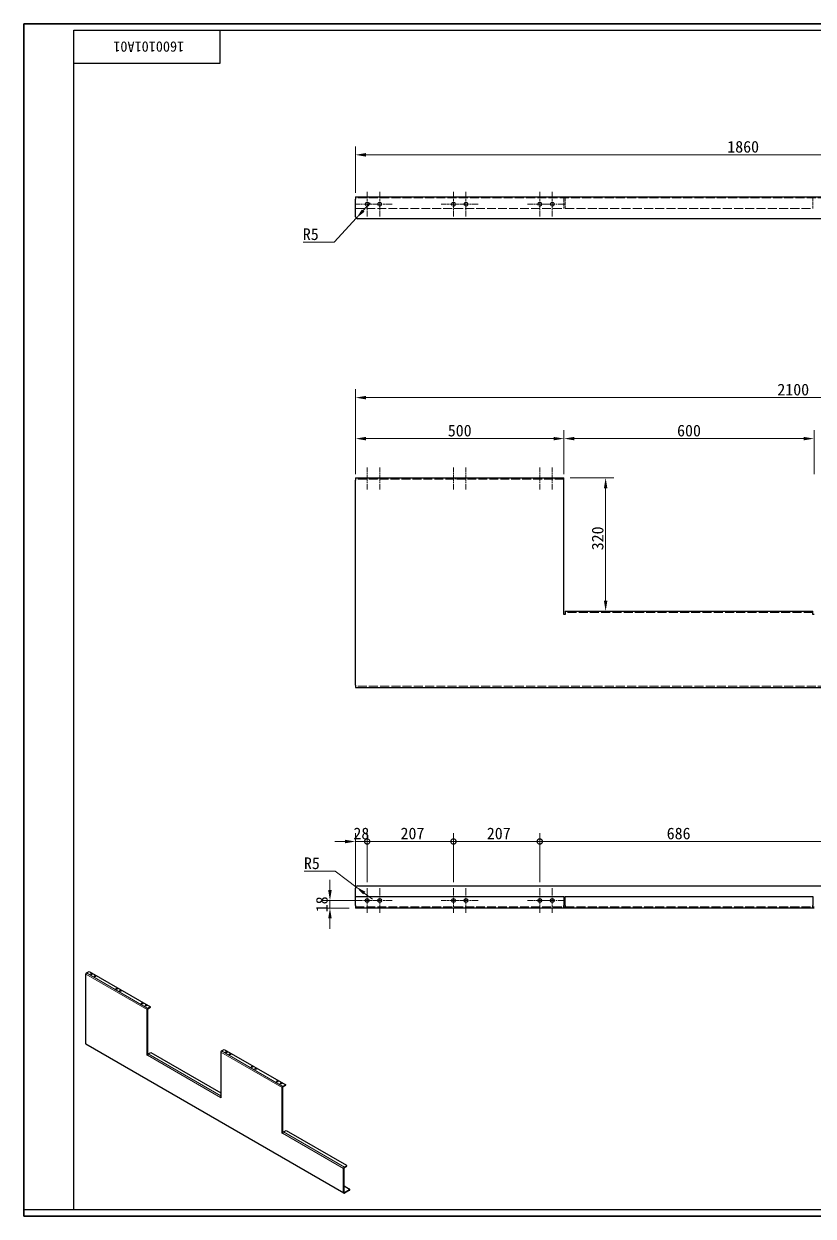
# Model space of a CAD drawing. Header units: millimetres. Extents: x 60 to 4145, y 55 to 2915.
# Drawn here: x 60 to 1953, y 55 to 2915 of the extents above; entities that cross this region are included whole.
import ezdxf

# ---------------------------------------------------------------- set-up
doc = ezdxf.new("R2010")
doc.units = ezdxf.units.MM
doc.header["$LTSCALE"] = 10
doc.linetypes.add('CHAIN', pattern=[0.3543, 0.2362, -0.0295, 0.0591, -0.0295])
doc.linetypes.add('DASHED', pattern=[0.2067, 0.1654, -0.0413])
for name, color, linetype, lineweight, true_color in [('中心标记 (ISO)', 1, 'CHAIN', 18, 0xff0000), ('中心线 (ISO)', 1, 'CHAIN', 18, 0xff0000), ('尺寸 (ISO)', 7, 'Continuous', 18, 0x008000), ('隐藏 (ISO)', 5, 'DASHED', 18, 0x0000ff)]:
    doc.layers.add(name, color=color, linetype=linetype, lineweight=lineweight, true_color=true_color)
for name, color, linetype, lineweight in [('可见 (ISO)', 7, 'Continuous', 25), ('可见窄的 (ISO)', 7, 'Continuous', 18), ('图框 (ISO)', 7, 'Continuous', 35)]:
    doc.layers.add(name, color=color, linetype=linetype, lineweight=lineweight)
doc.styles.add('文本样式74', font='SimSun.ttf')
doc.styles.add('最新国标', font='simfang.ttf')
doc.dimstyles.new('默认 (GB)', dxfattribs={"dimscale": 10, "dimtxt": 2.8, "dimasz": 2.5, "dimexe": 2, "dimexo": 1.5, "dimgap": 0.5, "dimtad": 1, "dimtoh": 1, "dimdsep": 46, "dimtxsty": '最新国标', "dimcen": 0.09, "dimdle": 10, "dimclrd": 256, "dimclre": 256, "dimclrt": 256, "dimaunit": 1, "dimadec": 3, "dimazin": 2, "dimtfac": 0.535714, "dimtdec": 3, "dimtmove": 0, "dimatfit": 3, "dimfxl": 0, "dimtolj": 1, "dimlwd": -1, "dimlwe": -1, "dimarcsym": 0})

# ---------------------------------------------------------------- blocks, each defined once
blk = doc.blocks.new('图框 最新国标')
at = {"layer": '图框 (ISO)'}
for p, q in [((6, 7), (6, 291.5)), ((6, 291.5), (414.5, 291.5)), ((6, 7), (6, 5.5)), ((6, 7), (6, 5.5)), ((414.5, 5.5), (6, 5.5))]:
    blk.add_line(p, q, dxfattribs=at)
at = {"layer": '图框 (ISO)', "color": 7, "linetype": 'Continuous', "lineweight": 25}
for p, q in [((18, 290), (413, 290)), ((18, 7), (18, 290)), ((18, 290), (413, 290)), ((53, 290), (53, 282)), ((53, 282), (18, 282)), ((413, 7), (6, 7)), ((413, 7), (18, 7))]:
    blk.add_line(p, q, dxfattribs=at)
at = {"layer": '图框 (ISO)', "style": '文本样式74'}
blk.add_attdef('零件代号_001', (44.46, 287.25), '', height=2.5, rotation=180, dxfattribs=at)
blk = doc.blocks.new('*D5')
at = {"layer": 'Defpoints', "color": 0, "transparency": 16777216}
for p in [(1355.6, 1920.1), (855.6, 1820.1), (1355.6, 1820.1)]:
    blk.add_point(p, dxfattribs=at)
at = {"layer": '尺寸 (ISO)', "color": 116, "true_color": 0x00803f, "transparency": 16777216}
for p, q in [((855.6, 1835.1), (855.6, 1940.1)), ((880.6, 1920.1), (1330.6, 1920.1)), ((1355.6, 1835.1), (1355.6, 1940.1))]:
    blk.add_line(p, q, dxfattribs=at)
for points in [[(880.6, 1924.2), (880.6, 1915.9), (855.6, 1920.1)], [(1330.6, 1924.2), (1330.6, 1915.9), (1355.6, 1920.1)]]:
    blk.add_solid(points, dxfattribs=at)
at = {"layer": '尺寸 (ISO)', "transparency": 16777216, "insert": (1105.6, 1939.2), "char_height": 28, "attachment_point": 5, "style": '最新国标'}
blk.add_mtext('\\A1;500', dxfattribs=at)
blk = doc.blocks.new('*D6')
at = {"layer": 'Defpoints', "color": 0, "transparency": 16777216}
for p in [(1955.6, 1920.1), (1355.6, 1820.1), (1955.6, 1820.1)]:
    blk.add_point(p, dxfattribs=at)
at = {"layer": '尺寸 (ISO)', "color": 116, "true_color": 0x00803f, "transparency": 16777216}
for p, q in [((1355.6, 1835.1), (1355.6, 1940.1)), ((1380.6, 1920.1), (1930.6, 1920.1)), ((1955.6, 1835.1), (1955.6, 1940.1))]:
    blk.add_line(p, q, dxfattribs=at)
for points in [[(1380.6, 1924.2), (1380.6, 1915.9), (1355.6, 1920.1)], [(1930.6, 1924.2), (1930.6, 1915.9), (1955.6, 1920.1)]]:
    blk.add_solid(points, dxfattribs=at)
at = {"layer": '尺寸 (ISO)', "transparency": 16777216, "insert": (1655.6, 1939.2), "char_height": 28, "attachment_point": 5, "style": '最新国标'}
blk.add_mtext('\\A1;600', dxfattribs=at)
blk = doc.blocks.new('*D8')
at = {"layer": 'Defpoints', "color": 0, "transparency": 16777216}
for p in [(2955.6, 2018.4), (855.6, 1820.1), (2955.6, 1500.1)]:
    blk.add_point(p, dxfattribs=at)
at = {"layer": '尺寸 (ISO)', "color": 116, "true_color": 0x00803f, "transparency": 16777216}
for p, q in [((855.6, 1835.1), (855.6, 2038.4)), ((2955.6, 1515.1), (2955.6, 2038.4)), ((880.6, 2018.4), (2930.6, 2018.4))]:
    blk.add_line(p, q, dxfattribs=at)
for points in [[(880.6, 2022.5), (880.6, 2014.2), (855.6, 2018.4)], [(2930.6, 2022.5), (2930.6, 2014.2), (2955.6, 2018.4)]]:
    blk.add_solid(points, dxfattribs=at)
at = {"layer": '尺寸 (ISO)', "transparency": 16777216, "insert": (1905.6, 2037.5), "char_height": 28, "attachment_point": 5, "style": '最新国标'}
blk.add_mtext('\\A1;2100', dxfattribs=at)
blk = doc.blocks.new('*D9')
at = {"layer": 'Defpoints', "color": 0, "transparency": 16777216}
for p in [(1355.6, 1826.1), (1455.6, 1506.1), (1486.5, 1506.1)]:
    blk.add_point(p, dxfattribs=at)
at = {"layer": '尺寸 (ISO)', "color": 116, "true_color": 0x00803f, "transparency": 16777216}
for p, q in [((1370.6, 1826.1), (1475.6, 1826.1)), ((1455.6, 1801.1), (1455.6, 1531.1))]:
    blk.add_line(p, q, dxfattribs=at)
for points in [[(1451.5, 1801.1), (1459.8, 1801.1), (1455.6, 1826.1)], [(1451.5, 1531.1), (1459.8, 1531.1), (1455.6, 1506.1)]]:
    blk.add_solid(points, dxfattribs=at)
at = {"layer": '尺寸 (ISO)', "transparency": 16777216, "insert": (1436.5, 1680.8), "char_height": 28, "attachment_point": 5, "rotation": 90, "style": '最新国标'}
blk.add_mtext('\\A1;320', dxfattribs=at)
blk = doc.blocks.new('_DotSmall')
at = {"color": 0, "linetype": 'ByBlock', "const_width": 0.5}
blk.add_lwpolyline([(-0.0625, 0, 1), (0.0625, 0, 1)], format="xyb", close=True, dxfattribs=at)
blk = doc.blocks.new('*D16')
at = {"layer": 'Defpoints', "color": 0, "transparency": 16777216}
for p in [(2715.6, 2600.8), (855.6, 2494.4), (2715.6, 2502.9)]:
    blk.add_point(p, dxfattribs=at)
at = {"layer": '尺寸 (ISO)', "color": 116, "true_color": 0x00803f, "transparency": 16777216}
for p, q in [((855.6, 2509.4), (855.6, 2620.8)), ((2715.6, 2517.9), (2715.6, 2620.8)), ((880.6, 2600.8), (2715.6, 2600.8))]:
    blk.add_line(p, q, dxfattribs=at)
blk.add_solid([(880.6, 2605), (880.6, 2596.6), (855.6, 2600.8)], dxfattribs=at)
at = {"layer": '尺寸 (ISO)', "color": 116, "true_color": 0x00803f, "transparency": 16777216, "xscale": 25, "yscale": 25, "zscale": 25}
blk.add_blockref('_DotSmall', (2715.6, 2600.8), dxfattribs=at)
at = {"layer": '尺寸 (ISO)', "transparency": 16777216, "insert": (1785.5, 2620), "char_height": 28, "attachment_point": 5, "style": '最新国标'}
blk.add_mtext('\\A1;1860', dxfattribs=at)
blk = doc.blocks.new('*D19')
at = {"layer": 'Defpoints', "color": 0, "transparency": 16777216}
for p in [(883.6, 953.7), (883.6, 841.5), (855.6, 822)]:
    blk.add_point(p, dxfattribs=at)
at = {"layer": '尺寸 (ISO)', "color": 116, "true_color": 0x00803f, "transparency": 16777216}
for p, q in [((855.6, 837), (855.6, 973.7)), ((883.6, 856.5), (883.6, 973.7)), ((830.6, 953.7), (805.6, 953.7)), ((855.6, 953.7), (883.6, 953.7)), ((883.6, 953.7), (908.6, 953.7))]:
    blk.add_line(p, q, dxfattribs=at)
blk.add_solid([(830.6, 957.8), (830.6, 949.5), (855.6, 953.7)], dxfattribs=at)
at = {"layer": '尺寸 (ISO)', "color": 116, "true_color": 0x00803f, "transparency": 16777216, "xscale": 25, "yscale": 25, "zscale": 25, "rotation": 180}
blk.add_blockref('_DotSmall', (883.6, 953.7), dxfattribs=at)
at = {"layer": '尺寸 (ISO)', "transparency": 16777216, "insert": (869.6, 972.8), "char_height": 28, "attachment_point": 5, "style": '最新国标'}
blk.add_mtext('\\A1;28', dxfattribs=at)
blk = doc.blocks.new('*D20')
at = {"layer": 'Defpoints', "color": 0, "transparency": 16777216}
for p in [(1090.6, 953.7), (883.6, 841.5), (1090.6, 841.5)]:
    blk.add_point(p, dxfattribs=at)
at = {"layer": '尺寸 (ISO)', "color": 116, "true_color": 0x00803f, "transparency": 16777216}
for p, q in [((883.6, 856.5), (883.6, 973.7)), ((1090.6, 856.5), (1090.6, 973.7)), ((883.6, 953.7), (1090.6, 953.7))]:
    blk.add_line(p, q, dxfattribs=at)
at = {"layer": '尺寸 (ISO)', "color": 116, "true_color": 0x00803f, "transparency": 16777216, "xscale": 25, "yscale": 25, "zscale": 25, "rotation": 180}
blk.add_blockref('_DotSmall', (883.6, 953.7), dxfattribs=at)
at = {"layer": '尺寸 (ISO)', "color": 116, "true_color": 0x00803f, "transparency": 16777216, "xscale": 25, "yscale": 25, "zscale": 25}
blk.add_blockref('_DotSmall', (1090.6, 953.7), dxfattribs=at)
at = {"layer": '尺寸 (ISO)', "transparency": 16777216, "insert": (992.2, 972.8), "char_height": 28, "attachment_point": 5, "style": '最新国标'}
blk.add_mtext('\\A1;207', dxfattribs=at)
blk = doc.blocks.new('*D21')
at = {"layer": 'Defpoints', "color": 0, "transparency": 16777216}
for p in [(1297.6, 953.7), (1090.6, 841.5), (1297.6, 841.5)]:
    blk.add_point(p, dxfattribs=at)
at = {"layer": '尺寸 (ISO)', "color": 116, "true_color": 0x00803f, "transparency": 16777216}
for p, q in [((1090.6, 856.5), (1090.6, 973.7)), ((1297.6, 856.5), (1297.6, 973.7)), ((1090.6, 953.7), (1297.6, 953.7))]:
    blk.add_line(p, q, dxfattribs=at)
at = {"layer": '尺寸 (ISO)', "color": 116, "true_color": 0x00803f, "transparency": 16777216, "xscale": 25, "yscale": 25, "zscale": 25, "rotation": 180}
blk.add_blockref('_DotSmall', (1090.6, 953.7), dxfattribs=at)
at = {"layer": '尺寸 (ISO)', "color": 116, "true_color": 0x00803f, "transparency": 16777216, "xscale": 25, "yscale": 25, "zscale": 25}
blk.add_blockref('_DotSmall', (1297.6, 953.7), dxfattribs=at)
at = {"layer": '尺寸 (ISO)', "transparency": 16777216, "insert": (1199.2, 972.8), "char_height": 28, "attachment_point": 5, "style": '最新国标'}
blk.add_mtext('\\A1;207', dxfattribs=at)
blk = doc.blocks.new('*D22')
at = {"layer": 'Defpoints', "color": 0, "transparency": 16777216}
for p in [(1983.6, 953.7), (1297.6, 841.5), (1983.6, 841.5)]:
    blk.add_point(p, dxfattribs=at)
at = {"layer": '尺寸 (ISO)', "color": 116, "true_color": 0x00803f, "transparency": 16777216}
for p, q in [((1297.6, 856.5), (1297.6, 973.7)), ((1983.6, 856.5), (1983.6, 973.7)), ((1297.6, 953.7), (1983.6, 953.7))]:
    blk.add_line(p, q, dxfattribs=at)
at = {"layer": '尺寸 (ISO)', "color": 116, "true_color": 0x00803f, "transparency": 16777216, "xscale": 25, "yscale": 25, "zscale": 25, "rotation": 180}
blk.add_blockref('_DotSmall', (1297.6, 953.7), dxfattribs=at)
at = {"layer": '尺寸 (ISO)', "color": 116, "true_color": 0x00803f, "transparency": 16777216, "xscale": 25, "yscale": 25, "zscale": 25}
blk.add_blockref('_DotSmall', (1983.6, 953.7), dxfattribs=at)
at = {"layer": '尺寸 (ISO)', "transparency": 16777216, "insert": (1630.7, 972.8), "char_height": 28, "attachment_point": 5, "style": '最新国标'}
blk.add_mtext('\\A1;686', dxfattribs=at)
blk = doc.blocks.new('*D26')
at = {"layer": 'Defpoints', "color": 0, "transparency": 16777216}
for p in [(856.6, 845), (860.6, 842)]:
    blk.add_point(p, dxfattribs=at)
at = {"layer": '尺寸 (ISO)', "color": 116, "true_color": 0x00803f, "transparency": 16777216}
for p, q in [((732.3, 882.2), (806.9, 882.2)), ((806.9, 882.2), (836.6, 860)), ((856.6, 845), (836.6, 860)), ((860.6, 842), (856.6, 845)), ((876.7, 830), (896.7, 815.1))]:
    blk.add_line(p, q, dxfattribs=at)
blk.add_solid([(879.1, 833.4), (874.2, 826.7), (856.6, 845)], dxfattribs=at)
at = {"layer": '尺寸 (ISO)', "transparency": 16777216, "insert": (750.9, 901.3), "char_height": 28, "attachment_point": 5, "style": '最新国标'}
blk.add_mtext('\\A1;R5', dxfattribs=at)
blk = doc.blocks.new('*D27')
at = {"layer": 'Defpoints', "color": 0, "transparency": 16777216}
for p in [(883.6, 812), (794.3, 794), (855.6, 794)]:
    blk.add_point(p, dxfattribs=at)
at = {"layer": '尺寸 (ISO)', "color": 116, "true_color": 0x00803f, "transparency": 16777216}
for p, q in [((794.3, 837), (794.3, 862)), ((868.6, 812), (774.3, 812)), ((794.3, 812), (794.3, 794)), ((840.6, 794), (774.3, 794)), ((794.3, 769), (794.3, 744))]:
    blk.add_line(p, q, dxfattribs=at)
for points in [[(790.1, 837), (798.4, 837), (794.3, 812)], [(790.1, 769), (798.4, 769), (794.3, 794)]]:
    blk.add_solid(points, dxfattribs=at)
at = {"layer": '尺寸 (ISO)', "transparency": 16777216, "insert": (775.1, 803), "char_height": 28, "attachment_point": 5, "rotation": 90, "style": '最新国标'}
blk.add_mtext('\\A1;18', dxfattribs=at)
blk = doc.blocks.new('*D29')
at = {"layer": 'Defpoints', "color": 0, "transparency": 16777216}
for p in [(857.3, 2448.7), (860.6, 2452.4)]:
    blk.add_point(p, dxfattribs=at)
at = {"layer": '尺寸 (ISO)', "color": 116, "true_color": 0x00803f, "transparency": 16777216}
for p, q in [((874.2, 2467.1), (891.1, 2485.6)), ((857.3, 2448.7), (840.3, 2430.3)), ((860.6, 2452.4), (857.3, 2448.7)), ((804.3, 2391), (840.3, 2430.3)), ((729.8, 2391), (804.3, 2391))]:
    blk.add_line(p, q, dxfattribs=at)
blk.add_solid([(871.1, 2470), (877.2, 2464.3), (857.3, 2448.7)], dxfattribs=at)
at = {"layer": '尺寸 (ISO)', "transparency": 16777216, "insert": (748.3, 2410.2), "char_height": 28, "attachment_point": 5, "style": '最新国标'}
blk.add_mtext('\\A1;R5', dxfattribs=at)

msp = doc.modelspace()

# ---------------------------------------------------------------- linework, layer by layer
at = {"layer": '中心标记 (ISO)', "ltscale": 6.556024}
for p, q in [((883.6328, 2511.9145), (883.6328, 2452.9145)), ((913.6328, 2511.9145), (913.6328, 2452.9145)), ((1090.6328, 2511.9145), (1090.6328, 2452.9145)), ((1120.6328, 2511.9145), (1120.6328, 2452.9145)), ((1297.6328, 2511.9145), (1297.6328, 2452.9145)), ((1327.6328, 2511.9145), (1327.6328, 2452.9145)), ((913.1328, 2482.4145), (854.1328, 2482.4145)), ((943.1328, 2482.4145), (884.1328, 2482.4145)), ((1120.1328, 2482.4145), (1061.1328, 2482.4145)), ((1150.1328, 2482.4145), (1091.1328, 2482.4145)), ((1327.1328, 2482.4145), (1268.1328, 2482.4145)), ((1357.1328, 2482.4145), (1298.1328, 2482.4145)), ((883.6328, 841.5), (883.6328, 782.5)), ((913.6328, 841.5), (913.6328, 782.5)), ((1090.6328, 841.5), (1090.6328, 782.5)), ((1120.6328, 841.5), (1120.6328, 782.5)), ((1297.6328, 841.5), (1297.6328, 782.5)), ((1327.6328, 841.5), (1327.6328, 782.5)), ((913.1328, 812), (854.1328, 812)), ((943.1328, 812), (884.1328, 812)), ((1120.1328, 812), (1061.1328, 812)), ((1150.1328, 812), (1091.1328, 812)), ((1327.1328, 812), (1268.1328, 812)), ((1357.1328, 812), (1298.1328, 812))]:
    msp.add_line(p, q, dxfattribs=at)
at = {"layer": '中心线 (ISO)', "ltscale": 5.889299}
for p, q in [((883.6328, 1798.0613), (883.6328, 1851.0613)), ((913.6328, 1798.0613), (913.6328, 1851.0613)), ((1090.6328, 1798.0613), (1090.6328, 1851.0613)), ((1120.6328, 1798.0613), (1120.6328, 1851.0613)), ((1297.6328, 1798.0613), (1297.6328, 1851.0613)), ((1327.6328, 1798.0613), (1327.6328, 1851.0613))]:
    msp.add_line(p, q, dxfattribs=at)
at = {"layer": '可见 (ISO)'}
for p, q in [((855.6328, 2500.4145), (2955.6328, 2500.4145)), ((855.6328, 2500.4145), (855.6328, 2494.4145)), ((855.6328, 2452.4145), (855.6328, 2494.4145)), ((2950.6328, 2447.4145), (860.6328, 2447.4145)), ((855.6328, 1826.0613), (1355.6328, 1826.0613)), ((855.6328, 1826.0613), (855.6328, 1820.0613)), ((855.6328, 1329.0613), (855.6328, 1820.0613)), ((1355.6328, 1820.0613), (1355.6328, 1826.0613)), ((1355.6328, 1498.5613), (1355.6328, 1820.0613)), ((1358.6328, 1498.5613), (1355.6328, 1498.5613)), ((1358.6328, 1506.0613), (1952.6328, 1506.0613)), ((1358.6328, 1506.0613), (1358.6328, 1500.0613)), ((1358.6328, 1500.0613), (1358.6328, 1498.5613)), ((1952.6328, 1500.0613), (1952.6328, 1506.0613)), ((1952.6328, 1498.5613), (1952.6328, 1500.0613)), ((1955.6328, 1498.5613), (1952.6328, 1498.5613)), ((855.6328, 1329.0613), (855.6328, 1323.0613)), ((855.6328, 1323.0613), (2955.6328, 1323.0613)), ((855.6328, 822), (855.6328, 842)), ((860.6328, 847), (2950.6328, 847)), ((855.6328, 800), (855.6328, 822)), ((855.6328, 822), (1355.6328, 822)), ((1355.6328, 822), (1355.6328, 800)), ((1358.6328, 800), (1358.6328, 822)), ((1358.6328, 822), (1952.6328, 822)), ((1952.6328, 822), (1952.6328, 800)), ((855.6328, 800), (855.6328, 794)), ((1355.6328, 794), (855.6328, 794)), ((1355.6328, 794), (1355.6328, 800)), ((1355.6328, 797), (1358.6328, 797)), ((1358.6328, 794), (1355.6328, 794)), ((1358.6328, 800), (1358.6328, 794)), ((1952.6328, 794), (1358.6328, 794)), ((1952.6328, 794), (1952.6328, 800)), ((1952.6328, 797), (1955.6328, 797)), ((1955.6328, 794), (1952.6328, 794)), ((208.4239, 468.3497), (208.4239, 635.3913)), ((210.1917, 638.4532), (216.6735, 642.1955)), ((216.6735, 642.1955), (363.9874, 557.1438)), ((355.7379, 440.9631), (355.7379, 550.3396)), ((356.6217, 550.8499), (356.6217, 441.4734)), ((363.9874, 557.1438), (357.5056, 553.4015)), ((357.5056, 552.3809), (363.9874, 556.1231)), ((363.9874, 556.1231), (363.9874, 557.1438)), ((827.6601, 109.9881), (208.9417, 467.2053)), ((356.6217, 441.4734), (355.7379, 440.9631)), ((356.6217, 440.4528), (355.7379, 440.9631)), ((356.6217, 441.4734), (356.6669, 441.4474)), ((356.6217, 440.9631), (356.6217, 440.4528)), ((358.3895, 444.025), (364.8713, 447.7672)), ((364.8713, 447.7672), (532.5146, 350.9784)), ((532.5146, 448.2775), (532.5146, 338.901)), ((534.2823, 451.3394), (540.7641, 455.0817)), ((540.7641, 455.0817), (688.078, 370.03)), ((679.8285, 253.8493), (679.8285, 363.2258)), ((680.7123, 363.7361), (680.7123, 254.3596)), ((688.078, 370.03), (681.5962, 366.2877)), ((681.5962, 365.2671), (688.078, 369.0093)), ((688.078, 369.0093), (688.078, 370.03)), ((531.6307, 339.4113), (531.6307, 339.9216)), ((532.5146, 339.9216), (531.6307, 339.4113)), ((532.5146, 338.901), (531.6307, 339.4113)), ((682.4801, 256.9112), (688.9619, 260.6534)), ((688.9619, 260.6534), (833.9188, 176.9625)), ((680.7123, 254.3596), (679.8285, 253.8493)), ((680.7123, 253.339), (679.8285, 253.8493)), ((680.7123, 254.3596), (680.7575, 254.3336)), ((680.7123, 253.8493), (680.7123, 253.339)), ((833.9188, 175.2615), (828.9101, 172.3697)), ((828.9101, 171.3491), (833.9188, 174.2409)), ((834.529, 175.0914), (834.529, 176.112)), ((827.1424, 111.1325), (827.1424, 169.3079)), ((828.0263, 111.6428), (828.0263, 169.8182)), ((828.0263, 127.6325), (841.2845, 119.9779)), ((841.2845, 118.2768), (828.9101, 111.1325)), ((841.2845, 117.2562), (828.9101, 110.1119)), ((841.8947, 118.1067), (841.8947, 119.1274))]:
    msp.add_line(p, q, dxfattribs=at)
for centre in [(883.6328, 812), (913.6328, 812), (1090.6328, 812), (1120.6328, 812), (1297.6328, 812), (1327.6328, 812)]:
    msp.add_circle(centre, 4.5, dxfattribs=at)
for centre, start, end in [((860.6328, 2452.4145), 180, 270), ((860.6328, 842), 90, 180)]:
    msp.add_arc(centre, 5, start, end, dxfattribs=at)
for centre, major_axis, start_param, end_param in [((210.1917, 636.412), (1.25, 2.1651), 0.785398163, 2.35619449), ((221.9768, 634.7109), (-1.875, 0), 3.632475332, 5.792302629), ((230.8157, 629.6078), (-1.875, 0), 3.632475332, 5.792302629), ((282.9648, 599.4995), (-1.875, 0), 3.632475332, 5.792302629), ((291.8036, 594.3964), (-1.875, 0), 3.632475332, 5.792302629), ((343.9527, 564.2881), (-1.875, 0), 3.632475332, 5.792302629), ((352.7916, 559.185), (-1.875, 0), 3.632475332, 5.792302629), ((357.5056, 551.3602), (-1.25, -2.1651), 3.926990817, 5.497787144), ((357.5056, 551.3602), (0.625, 1.0825), 0.785398163, 2.35619449), ((210.1917, 469.3704), (-1.25, -2.1651), 5.497787144, 6.283185307), ((358.3895, 441.9837), (1.25, 2.1651), 0.785398163, 2.35619449), ((534.2823, 449.2982), (1.25, 2.1651), 0.785398163, 2.35619449), ((546.0674, 447.5971), (-1.875, 0), 3.632475332, 5.792302629), ((554.9063, 442.494), (-1.875, 0), 3.632475332, 5.792302629), ((607.0554, 412.3857), (-1.875, 0), 3.632475332, 5.792302629), ((615.8942, 407.2826), (-1.875, 0), 3.632475332, 5.792302629), ((668.0434, 377.1743), (-1.875, 0), 3.632475332, 5.792302629), ((676.8822, 372.0712), (-1.875, 0), 3.632475332, 5.792302629), ((681.5962, 364.2464), (-1.25, -2.1651), 3.926990817, 5.497787144), ((681.5962, 364.2464), (0.625, 1.0825), 0.785398163, 2.35619449), ((533.3984, 340.9423), (-1.25, -2.1651), 4.450589593, 5.497787144), ((682.4801, 254.8699), (1.25, 2.1651), 0.785398163, 2.35619449), ((828.9101, 170.3285), (-1.25, -2.1651), 3.926990817, 5.497787144), ((832.4457, 176.112), (2.0833, 0), 5.497787144, 7.068583471), ((832.4457, 175.0914), (2.0833, 0), 5.497787144, 6.283185307), ((828.9101, 170.3285), (0.625, 1.0825), 0.785398163, 2.35619449), ((839.8114, 119.1274), (2.0833, 0), 5.497787144, 7.068583471), ((839.8114, 118.1067), (2.0833, 0), 5.497787144, 6.283185307), ((828.9101, 112.1531), (-1.25, -2.1651), 5.497787144, 7.068583471), ((828.9101, 112.1531), (-0.625, -1.0825), 5.497787144, 7.068583471)]:
    msp.add_ellipse(centre, major_axis=major_axis, ratio=0.577350269, start_param=start_param, end_param=end_param, dxfattribs=at)
for centre in [(221.9768, 635.7315), (230.8157, 630.6284), (282.9648, 600.5201), (291.8036, 595.417), (343.9527, 565.3087), (352.7916, 560.2056), (546.0674, 448.6177), (554.9063, 443.5146), (607.0554, 413.4063), (615.8942, 408.3032), (668.0434, 378.1949), (676.8822, 373.0918)]:
    msp.add_ellipse(centre, major_axis=(1.875, 0), ratio=0.577350269, dxfattribs=at)
at = {"layer": '可见窄的 (ISO)'}
for p, q in [((355.7379, 550.3396), (208.4239, 635.3913)), ((210.1917, 638.4532), (357.5056, 553.4015)), ((356.6217, 550.8499), (355.7379, 550.3396)), ((357.5056, 553.4015), (357.5056, 552.3809)), ((208.4239, 468.3497), (827.1424, 111.1325)), ((531.6307, 339.9216), (356.6217, 440.9631)), ((358.3895, 444.025), (532.5146, 343.4938)), ((679.8285, 363.2258), (532.5146, 448.2775)), ((534.2823, 451.3394), (681.5962, 366.2877)), ((680.7123, 363.7361), (679.8285, 363.2258)), ((681.5962, 366.2877), (681.5962, 365.2671)), ((532.5146, 340.4319), (531.6307, 339.9216)), ((827.1424, 169.3079), (680.7123, 253.8493)), ((682.4801, 256.9112), (828.9101, 172.3697)), ((828.9101, 172.3697), (828.9101, 171.3491)), ((833.9188, 175.2615), (833.9188, 174.2409)), ((828.0263, 169.8182), (827.1424, 169.3079)), ((841.2845, 118.2768), (841.2845, 117.2562)), ((827.1424, 111.1325), (828.0263, 111.6428)), ((828.9101, 111.1325), (828.0263, 111.6428)), ((828.9101, 110.1119), (828.9101, 111.1325))]:
    msp.add_line(p, q, dxfattribs=at)
at = {"layer": '隐藏 (ISO)', "ltscale": 13.025194}
for p, q in [((2955.6328, 2497.4145), (855.6328, 2497.4145)), ((2955.6328, 1326.0613), (855.6328, 1326.0613))]:
    msp.add_line(p, q, dxfattribs=at)
at = {"layer": '隐藏 (ISO)', "ltscale": 0.571309}
for p, q in [((1355.6328, 2497.4145), (1355.6328, 2500.4145)), ((1358.6328, 2497.4145), (1358.6328, 2500.4145)), ((1952.6328, 2497.4145), (1952.6328, 2500.4145)), ((879.1328, 1823.0613), (879.1328, 1826.0613)), ((888.1328, 1823.0613), (888.1328, 1826.0613)), ((909.1328, 1823.0613), (909.1328, 1826.0613)), ((918.1328, 1823.0613), (918.1328, 1826.0613)), ((1086.1328, 1823.0613), (1086.1328, 1826.0613)), ((1095.1328, 1823.0613), (1095.1328, 1826.0613)), ((1116.1328, 1823.0613), (1116.1328, 1826.0613)), ((1125.1328, 1823.0613), (1125.1328, 1826.0613)), ((1293.1328, 1823.0613), (1293.1328, 1826.0613)), ((1302.1328, 1823.0613), (1302.1328, 1826.0613)), ((1323.1328, 1823.0613), (1323.1328, 1826.0613)), ((1332.1328, 1823.0613), (1332.1328, 1826.0613))]:
    msp.add_line(p, q, dxfattribs=at)
at = {"layer": '隐藏 (ISO)', "ltscale": 0.897467}
for p, q in [((1355.6328, 2497.4145), (1355.6328, 2494.4145)), ((1358.6328, 2494.4145), (1358.6328, 2497.4145)), ((1952.6328, 2494.4145), (1952.6328, 2497.4145))]:
    msp.add_line(p, q, dxfattribs=at)
at = {"layer": '隐藏 (ISO)', "ltscale": 4.190233}
for p, q in [((1355.6328, 2494.4145), (1355.6328, 2472.4145)), ((1358.6328, 2472.4145), (1358.6328, 2494.4145)), ((1952.6328, 2472.4145), (1952.6328, 2494.4145))]:
    msp.add_line(p, q, dxfattribs=at)
at = {"layer": '隐藏 (ISO)', "ltscale": 12.731393}
for p, q in [((855.6328, 2472.4145), (1355.6328, 2472.4145)), ((1355.6328, 1823.0613), (855.6328, 1823.0613)), ((855.6328, 797), (1355.6328, 797))]:
    msp.add_line(p, q, dxfattribs=at)
at = {"layer": '隐藏 (ISO)', "ltscale": 13.062409}
for p, q in [((1358.6328, 2472.4145), (1952.6328, 2472.4145)), ((1952.6328, 1503.0613), (1358.6328, 1503.0613)), ((1358.6328, 797), (1952.6328, 797))]:
    msp.add_line(p, q, dxfattribs=at)
at = {"layer": '隐藏 (ISO)', "ltscale": 5.385303}
for centre in [(883.6328, 2482.4145), (913.6328, 2482.4145), (1090.6328, 2482.4145), (1120.6328, 2482.4145), (1297.6328, 2482.4145), (1327.6328, 2482.4145)]:
    msp.add_circle(centre, 4.5, dxfattribs=at)

# ---------------------------------------------------------------- block references
at = {"xscale": 10, "yscale": 10, "zscale": 10}
msp.add_blockref('图框 最新国标', (0, 0), dxfattribs=at).add_auto_attribs({'零件代号_001': '1600101A01'})

# ---------------------------------------------------------------- dimensions: what is measured, and where the dimension line sits
at = {"layer": '尺寸 (ISO)', "color": 116, "true_color": 0x00803f}
for base, p1, p2, angle, override, picture, middle in [((2715.6328, 2600.8048), (855.6328, 2494.4145), (2715.6328, 2502.9145), 180, {"dimgap": 0.5, "dimtoh": 0, "dimdec": 2, "dimblk2": 'DotSmall', "dimsah": 1, "dimdle": 0, "dimtol": 0, "dimlim": 0, "dimtp": 0, "dimtm": 0, "dimtdec": 3, "dimtofl": 0, "dimatfit": 1}, '*D16', (1785.5328, 2600.8048)), ((1455.6328, 1506.0613), (1355.6328, 1826.0613), (1486.5313, 1506.0613), 270, {"dimgap": 0.5, "dimtoh": 0, "dimdec": 2, "dimse2": 1, "dimtol": 0, "dimlim": 0, "dimtp": 0, "dimtm": 0, "dimtdec": 3, "dimtofl": 0, "dimatfit": 1}, '*D9', (1455.6328, 1680.7692)), ((883.6328, 953.6797), (855.6328, 822), (883.6328, 841.5), 180, {"dimgap": 0.5, "dimtoh": 0, "dimdec": 2, "dimblk2": 'DotSmall', "dimsah": 1, "dimdle": 0, "dimtol": 0, "dimlim": 0, "dimtp": 0, "dimtm": 0, "dimtdec": 3, "dimtofl": 1, "dimatfit": 1}, '*D19', (869.6328, 953.6797)), ((1090.6328, 953.6797), (883.6328, 841.5), (1090.6328, 841.5), 180, {"dimgap": 0.5, "dimtoh": 0, "dimdec": 2, "dimblk1": 'DotSmall', "dimblk2": 'DotSmall', "dimsah": 1, "dimdle": 0, "dimtol": 0, "dimlim": 0, "dimtp": 0, "dimtm": 0, "dimtdec": 3, "dimtofl": 0, "dimatfit": 1}, '*D20', (992.2328, 953.6797)), ((1297.6328, 953.6797), (1090.6328, 841.5), (1297.6328, 841.5), 180, {"dimgap": 0.5, "dimtoh": 0, "dimdec": 2, "dimblk1": 'DotSmall', "dimblk2": 'DotSmall', "dimsah": 1, "dimdle": 0, "dimtol": 0, "dimlim": 0, "dimtp": 0, "dimtm": 0, "dimtdec": 3, "dimtofl": 0, "dimatfit": 1}, '*D21', (1199.2328, 953.6797)), ((1983.6328, 953.6797), (1297.6328, 841.5), (1983.6328, 841.5), 180, {"dimgap": 0.5, "dimtoh": 0, "dimdec": 2, "dimblk1": 'DotSmall', "dimblk2": 'DotSmall', "dimsah": 1, "dimdle": 0, "dimtol": 0, "dimlim": 0, "dimtp": 0, "dimtm": 0, "dimtdec": 3, "dimtofl": 0, "dimatfit": 1}, '*D22', (1630.7328, 953.6797)), ((794.2521, 794), (883.6328, 812), (855.6328, 794), 90, {"dimgap": 0.5, "dimtoh": 0, "dimdec": 2, "dimtol": 0, "dimlim": 0, "dimtp": 0, "dimtm": 0, "dimtdec": 3, "dimtofl": 1, "dimatfit": 1}, '*D27', (794.2521, 803))]:
    dim = msp.add_linear_dim(base=base, p1=p1, p2=p2, angle=angle, dimstyle='默认 (GB)', override=override, dxfattribs=at)
    dim.commit()
    dim.dimension.update_dxf_attribs({"geometry": picture, "text_midpoint": middle, "dimtype": 160})
for center, mpoint, picture, middle in [((860.6328, 2452.4145), (857.251, 2448.7316), '*D29', (748.3187, 2391.044)), ((860.6328, 842), (856.6275, 844.993), '*D26', (750.9051, 882.179))]:
    dim = msp.add_radius_dim(center=center, mpoint=mpoint, dimstyle='默认 (GB)', override={"dimgap": 0.5, "dimtih": 1, "dimdec": 2, "dimlfac": 1, "dimcen": 0, "dimtol": 0, "dimlim": 0, "dimtp": 0, "dimtm": 0, "dimtdec": 3}, dxfattribs=at)
    dim.commit()
    dim.dimension.update_dxf_attribs({"geometry": picture, "text_midpoint": middle, "dimtype": 164})
for base, p1, p2, picture, middle in [((2955.6328, 2018.3697), (855.6328, 1820.0613), (2955.6328, 1500.0613), '*D8', (1905.6328, 2018.3697)), ((1355.6328, 1920.0613), (855.6328, 1820.0613), (1355.6328, 1820.0613), '*D5', (1105.6328, 1920.0613)), ((1955.6328, 1920.0613), (1355.6328, 1820.0613), (1955.6328, 1820.0613), '*D6', (1655.6328, 1920.0613))]:
    dim = msp.add_linear_dim(base=base, p1=p1, p2=p2, dimstyle='默认 (GB)', override={"dimgap": 0.5, "dimtoh": 0, "dimdec": 2, "dimtol": 0, "dimlim": 0, "dimtp": 0, "dimtm": 0, "dimtdec": 3, "dimtofl": 0, "dimatfit": 1}, dxfattribs=at)
    dim.commit()
    dim.dimension.update_dxf_attribs({"geometry": picture, "text_midpoint": middle, "dimtype": 160})

doc.saveas('drawing.dxf')
